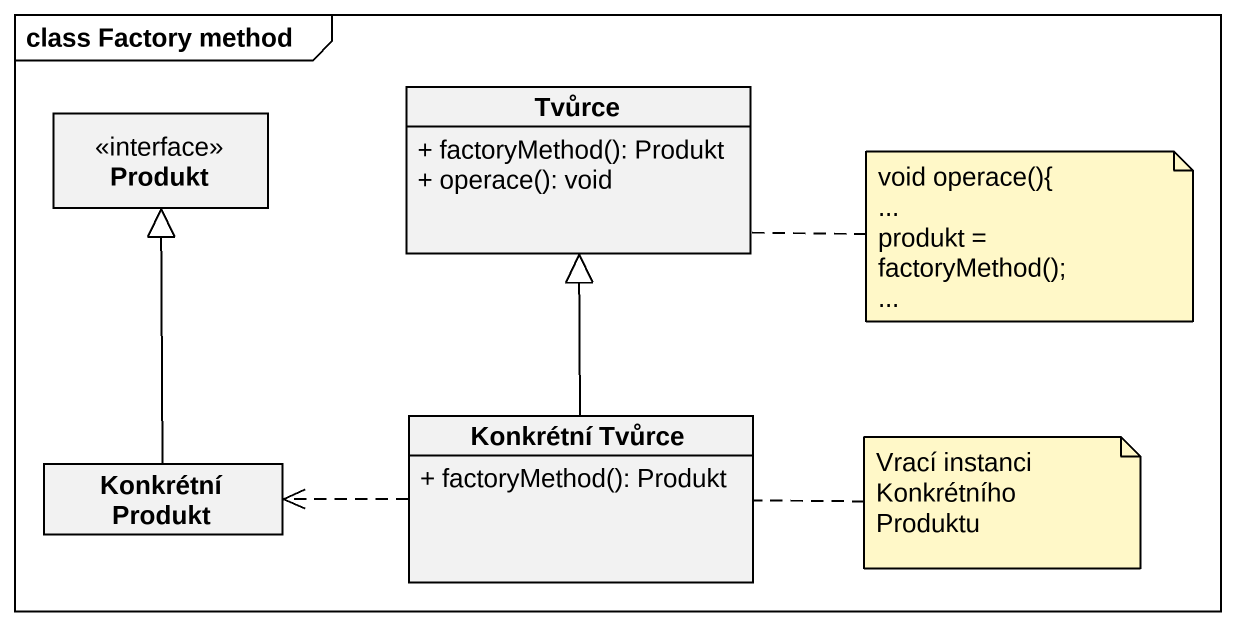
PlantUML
@startuml
mainframe class Factory method
hide circle
hide empty members
skinparam classAttributeIconSize 0
class Produkt <<interface>>
class Tvůrce {
  + factoryMethod(): Produkt
  + operace(): void
}
class "Konkrétní Tvůrce" as Konkrétní_Tvůrce {
  + factoryMethod(): Produkt
}
class "Konkrétní Produkt" as Konkrétní_Produkt
Konkrétní_Tvůrce -up-|> Tvůrce
Konkrétní_Tvůrce .left.> Konkrétní_Produkt
Konkrétní_Produkt -up-|> Produkt
note right of Tvůrce
  void operace(){
  ~...
  produkt = factoryMethod();
  ~...
end note
note right of Konkrétní_Tvůrce : Vrací instanci Konkrétního Produktu
@enduml
